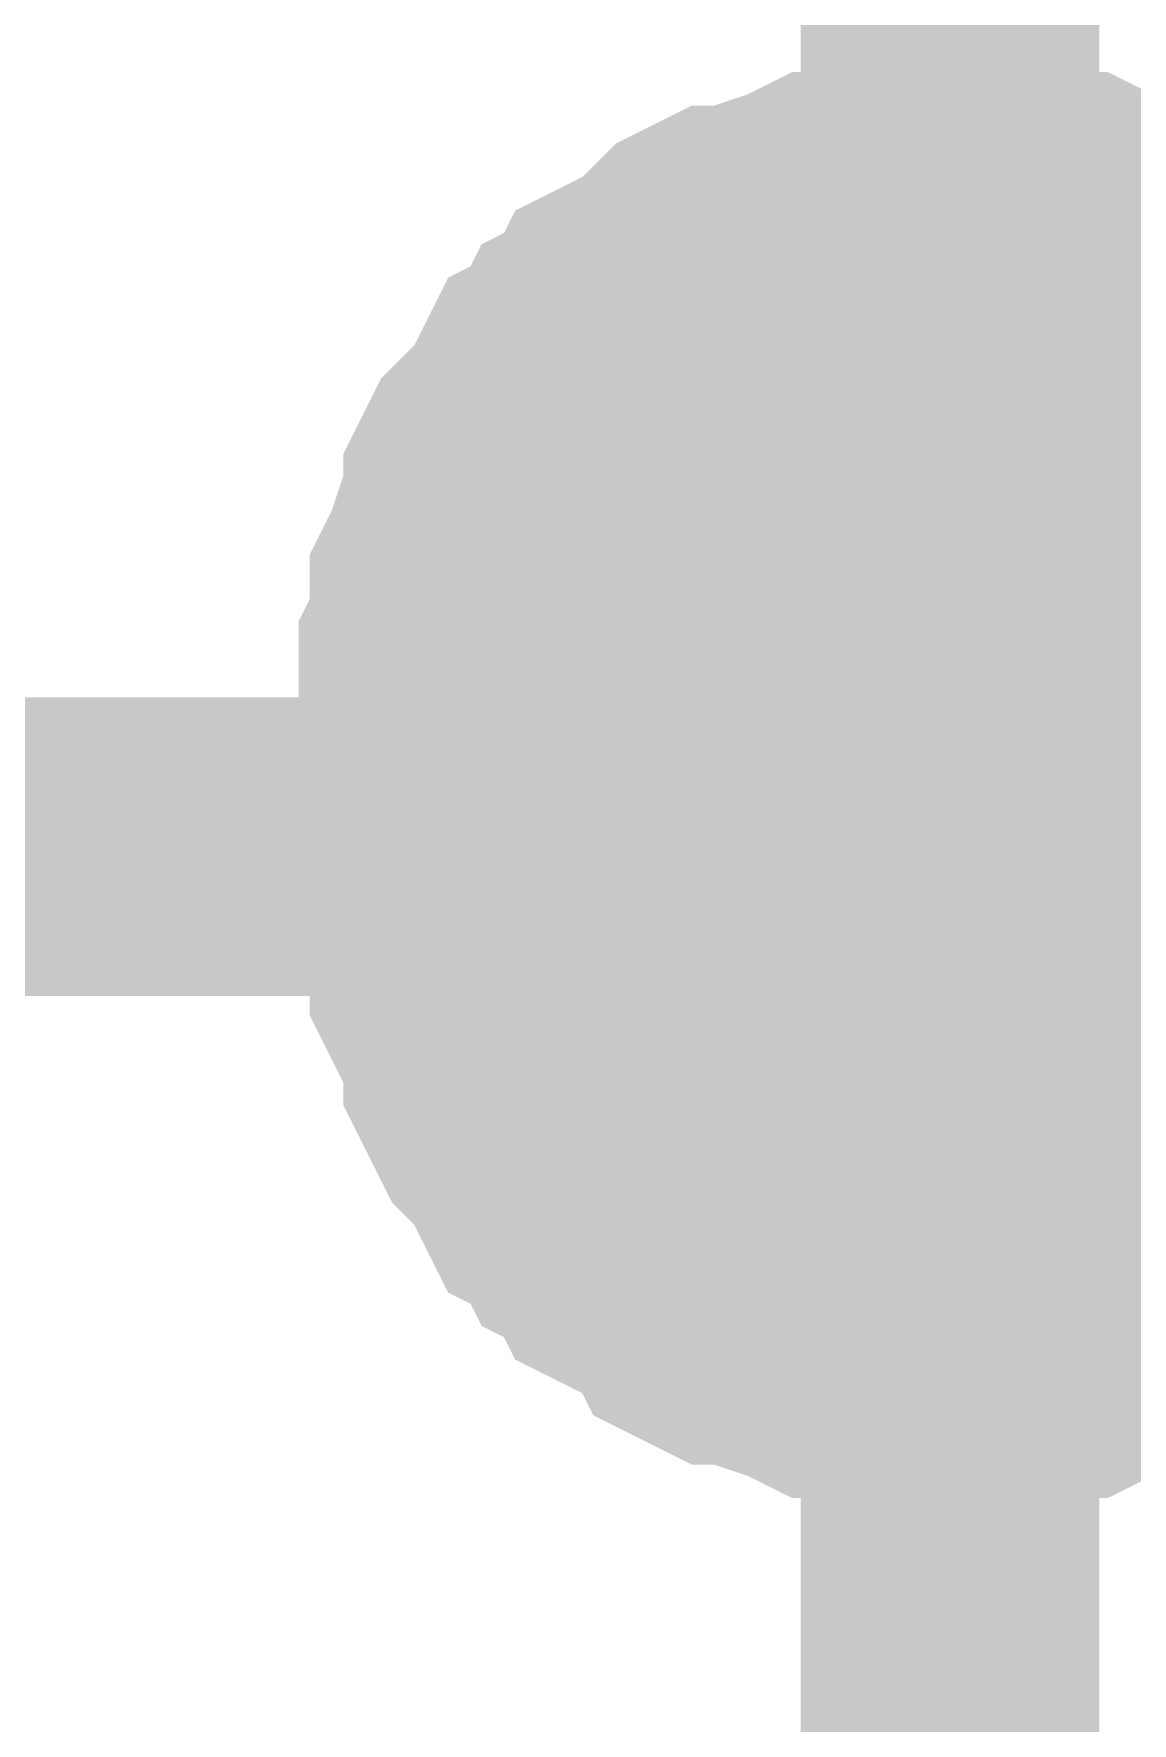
# Model space of a CAD drawing. Header units: millimetres. Extents: x 0 to 800, y 0 to 567.
# Drawn here: x 247.185 to 248.288, y 236.122 to 237.817 of the extents above; entities that cross this region are included whole.
import ezdxf

# ---------------------------------------------------------------- set-up
doc = ezdxf.new("R2010")
doc.units = ezdxf.units.MM
doc.layers.add('Sheet', color=255, linetype='Continuous')

msp = doc.modelspace()

# ---------------------------------------------------------------- linework, layer by layer
at = {"layer": 'Sheet'}
for points, const_width in [([(248.1049, 237.1357), (248.1049, 258.0562), (239.7836, 258.0562)], 0.2997), ([(248.1049, 237.1357), (260.0997, 237.1357), (260.0997, 246.5992)], 0.2997), ([(247.6009, 237.1357), (247.6009, 237.1581), (247.6009, 237.1917), (247.6121, 237.2141), (247.6121, 237.2365), (247.6121, 237.2589), (247.6233, 237.2813), (247.6345, 237.3149), (247.6457, 237.3373), (247.6457, 237.3597), (247.6569, 237.3821), (247.6681, 237.3933), (247.6905, 237.4157), (247.7017, 237.4381), (247.7129, 237.4605), (247.7353, 237.4717), (247.7465, 237.4941), (247.7689, 237.5053), (247.7801, 237.5277), (247.8025, 237.5389), (247.8249, 237.5501), (247.8473, 237.5725), (247.8585, 237.5837), (247.8809, 237.5949), (247.9033, 237.5949), (247.9257, 237.6061), (247.9593, 237.6173), (247.9817, 237.6285), (248.0041, 237.6285), (248.0265, 237.6285), (248.0489, 237.6397), (248.0825, 237.6397), (248.1049, 237.6397)], 0.2997), ([(247.6009, 237.1357), (247.6009, 237.1581), (247.6009, 237.1917), (247.6121, 237.2141), (247.6121, 237.2365), (247.6121, 237.2589), (247.6233, 237.2813), (247.6345, 237.3149), (247.6457, 237.3373), (247.6457, 237.3597), (247.6569, 237.3821), (247.6681, 237.3933), (247.6905, 237.4157), (247.7017, 237.4381), (247.7129, 237.4605), (247.7353, 237.4717), (247.7465, 237.4941), (247.7689, 237.5053), (247.7801, 237.5277), (247.8025, 237.5389), (247.8249, 237.5501), (247.8473, 237.5725), (247.8585, 237.5837), (247.8809, 237.5949), (247.9033, 237.5949), (247.9257, 237.6061), (247.9593, 237.6173), (247.9817, 237.6285), (248.0041, 237.6285), (248.0265, 237.6285), (248.0489, 237.6397), (248.0825, 237.6397), (248.1049, 237.6397)], 0.2997), ([(247.6009, 237.1357), (247.6009, 237.1581), (247.6009, 237.1917), (247.6121, 237.2141), (247.6121, 237.2365), (247.6121, 237.2589), (247.6233, 237.2813), (247.6345, 237.3149), (247.6457, 237.3373), (247.6457, 237.3597), (247.6569, 237.3821), (247.6681, 237.3933), (247.6905, 237.4157), (247.7017, 237.4381), (247.7129, 237.4605), (247.7353, 237.4717), (247.7465, 237.4941), (247.7689, 237.5053), (247.7801, 237.5277), (247.8025, 237.5389), (247.8249, 237.5501), (247.8473, 237.5725), (247.8585, 237.5837), (247.8809, 237.5949), (247.9033, 237.5949), (247.9257, 237.6061), (247.9593, 237.6173), (247.9817, 237.6285), (248.0041, 237.6285), (248.0265, 237.6285), (248.0489, 237.6397), (248.0825, 237.6397), (248.1049, 237.6397)], 0.2997), ([(247.6009, 237.1357), (247.6009, 237.1581), (247.6009, 237.1917), (247.6121, 237.2141), (247.6121, 237.2365), (247.6121, 237.2589), (247.6233, 237.2813), (247.6345, 237.3149), (247.6457, 237.3373), (247.6457, 237.3597), (247.6569, 237.3821), (247.6681, 237.3933), (247.6905, 237.4157), (247.7017, 237.4381), (247.7129, 237.4605), (247.7353, 237.4717), (247.7465, 237.4941), (247.7689, 237.5053), (247.7801, 237.5277), (247.8025, 237.5389), (247.8249, 237.5501), (247.8473, 237.5725), (247.8585, 237.5837), (247.8809, 237.5949), (247.9033, 237.5949), (247.9257, 237.6061), (247.9593, 237.6173), (247.9817, 237.6285), (248.0041, 237.6285), (248.0265, 237.6285), (248.0489, 237.6397), (248.0825, 237.6397), (248.1049, 237.6397)], 0.2997), ([(247.6009, 237.1357), (247.6009, 237.1581), (247.6009, 237.1917), (247.6121, 237.2141), (247.6121, 237.2365), (247.6121, 237.2589), (247.6233, 237.2813), (247.6345, 237.3149), (247.6457, 237.3373), (247.6457, 237.3597), (247.6569, 237.3821), (247.6681, 237.3933), (247.6905, 237.4157), (247.7017, 237.4381), (247.7129, 237.4605), (247.7353, 237.4717), (247.7465, 237.4941), (247.7689, 237.5053), (247.7801, 237.5277), (247.8025, 237.5389), (247.8249, 237.5501), (247.8473, 237.5725), (247.8585, 237.5837), (247.8809, 237.5949), (247.9033, 237.5949), (247.9257, 237.6061), (247.9593, 237.6173), (247.9817, 237.6285), (248.0041, 237.6285), (248.0265, 237.6285), (248.0489, 237.6397), (248.0825, 237.6397), (248.1049, 237.6397)], 0.2997), ([(247.6009, 237.1357), (247.6009, 237.1581), (247.6009, 237.1917), (247.6121, 237.2141), (247.6121, 237.2365), (247.6121, 237.2589), (247.6233, 237.2813), (247.6345, 237.3149), (247.6457, 237.3373), (247.6457, 237.3597), (247.6569, 237.3821), (247.6681, 237.3933), (247.6905, 237.4157), (247.7017, 237.4381), (247.7129, 237.4605), (247.7353, 237.4717), (247.7465, 237.4941), (247.7689, 237.5053), (247.7801, 237.5277), (247.8025, 237.5389), (247.8249, 237.5501), (247.8473, 237.5725), (247.8585, 237.5837), (247.8809, 237.5949), (247.9033, 237.5949), (247.9257, 237.6061), (247.9593, 237.6173), (247.9817, 237.6285), (248.0041, 237.6285), (248.0265, 237.6285), (248.0489, 237.6397), (248.0825, 237.6397), (248.1049, 237.6397)], 0.2997), ([(248.1049, 237.6397), (248.1049, 237.6397)], 0.2997), ([(248.1049, 237.6397), (248.1273, 237.6397), (248.1609, 237.6397), (248.1833, 237.6285), (248.2057, 237.6285), (248.2281, 237.6285), (248.2505, 237.6173), (248.2841, 237.6061), (248.3065, 237.5949), (248.3289, 237.5949), (248.3513, 237.5837), (248.3625, 237.5725), (248.3849, 237.5501), (248.4073, 237.5389), (248.4297, 237.5277), (248.4409, 237.5053)], 0.2997), ([(248.1049, 237.6397), (248.1049, 237.6397)], 0.2997), ([(248.1049, 237.6397), (248.1273, 237.6397), (248.1609, 237.6397), (248.1833, 237.6285), (248.2057, 237.6285), (248.2281, 237.6285), (248.2505, 237.6173), (248.2841, 237.6061), (248.3065, 237.5949), (248.3289, 237.5949), (248.3513, 237.5837), (248.3625, 237.5725), (248.3849, 237.5501), (248.4073, 237.5389), (248.4297, 237.5277), (248.4409, 237.5053)], 0.2997), ([(248.1049, 237.6397), (248.1049, 237.6397)], 0.2997), ([(248.1049, 237.6397), (248.1273, 237.6397), (248.1609, 237.6397), (248.1833, 237.6285), (248.2057, 237.6285), (248.2281, 237.6285), (248.2505, 237.6173), (248.2841, 237.6061), (248.3065, 237.5949), (248.3289, 237.5949), (248.3513, 237.5837), (248.3625, 237.5725), (248.3849, 237.5501), (248.4073, 237.5389), (248.4297, 237.5277), (248.4409, 237.5053)], 0.2997), ([(248.1049, 237.6397), (248.1049, 237.6397)], 0.2997), ([(248.1049, 237.6397), (248.1273, 237.6397), (248.1609, 237.6397), (248.1833, 237.6285), (248.2057, 237.6285), (248.2281, 237.6285), (248.2505, 237.6173), (248.2841, 237.6061), (248.3065, 237.5949), (248.3289, 237.5949), (248.3513, 237.5837), (248.3625, 237.5725), (248.3849, 237.5501), (248.4073, 237.5389), (248.4297, 237.5277), (248.4409, 237.5053)], 0.2997), ([(248.1049, 237.6397), (248.1049, 237.6397)], 0.2997), ([(248.1049, 237.6397), (248.1273, 237.6397), (248.1609, 237.6397), (248.1833, 237.6285), (248.2057, 237.6285), (248.2281, 237.6285), (248.2505, 237.6173), (248.2841, 237.6061), (248.3065, 237.5949), (248.3289, 237.5949), (248.3513, 237.5837), (248.3625, 237.5725), (248.3849, 237.5501), (248.4073, 237.5389), (248.4297, 237.5277), (248.4409, 237.5053)], 0.2997), ([(248.1049, 237.6397), (248.1049, 237.6397)], 0.2997), ([(248.1049, 237.6397), (248.1273, 237.6397), (248.1609, 237.6397), (248.1833, 237.6285), (248.2057, 237.6285), (248.2281, 237.6285), (248.2505, 237.6173), (248.2841, 237.6061), (248.3065, 237.5949), (248.3289, 237.5949), (248.3513, 237.5837), (248.3625, 237.5725), (248.3849, 237.5501), (248.4073, 237.5389), (248.4297, 237.5277), (248.4409, 237.5053)], 0.2997), ([(247.6009, 237.1357), (247.6009, 237.1581), (247.6009, 237.1917), (247.6121, 237.2141), (247.6121, 237.2365), (247.6121, 237.2589), (247.6233, 237.2813), (247.6345, 237.3149), (247.6457, 237.3373), (247.6457, 237.3597), (247.6569, 237.3821), (247.6681, 237.3933), (247.6905, 237.4157), (247.7017, 237.4381), (247.7129, 237.4605), (247.7353, 237.4717), (247.7465, 237.4941), (247.7689, 237.5053), (247.7801, 237.5277), (247.8025, 237.5389), (247.8249, 237.5501), (247.8473, 237.5725), (247.8585, 237.5837), (247.8809, 237.5949), (247.9033, 237.5949), (247.9257, 237.6061), (247.9593, 237.6173), (247.9817, 237.6285), (248.0041, 237.6285), (248.0265, 237.6285), (248.0489, 237.6397), (248.0825, 237.6397), (248.1049, 237.6397)], 0.0991), ([(247.6009, 237.1357), (247.6009, 237.1581), (247.6009, 237.1917), (247.6121, 237.2141), (247.6121, 237.2365), (247.6121, 237.2589), (247.6233, 237.2813), (247.6345, 237.3149), (247.6457, 237.3373), (247.6457, 237.3597), (247.6569, 237.3821), (247.6681, 237.3933), (247.6905, 237.4157), (247.7017, 237.4381), (247.7129, 237.4605), (247.7353, 237.4717), (247.7465, 237.4941), (247.7689, 237.5053), (247.7801, 237.5277), (247.8025, 237.5389), (247.8249, 237.5501), (247.8473, 237.5725), (247.8585, 237.5837), (247.8809, 237.5949), (247.9033, 237.5949), (247.9257, 237.6061), (247.9593, 237.6173), (247.9817, 237.6285), (248.0041, 237.6285), (248.0265, 237.6285), (248.0489, 237.6397), (248.0825, 237.6397), (248.1049, 237.6397)], 0.0991), ([(247.6009, 237.1357), (247.6009, 237.1581), (247.6009, 237.1917), (247.6121, 237.2141), (247.6121, 237.2365), (247.6121, 237.2589), (247.6233, 237.2813), (247.6345, 237.3149), (247.6457, 237.3373), (247.6457, 237.3597), (247.6569, 237.3821), (247.6681, 237.3933), (247.6905, 237.4157), (247.7017, 237.4381), (247.7129, 237.4605), (247.7353, 237.4717), (247.7465, 237.4941), (247.7689, 237.5053), (247.7801, 237.5277), (247.8025, 237.5389), (247.8249, 237.5501), (247.8473, 237.5725), (247.8585, 237.5837), (247.8809, 237.5949), (247.9033, 237.5949), (247.9257, 237.6061), (247.9593, 237.6173), (247.9817, 237.6285), (248.0041, 237.6285), (248.0265, 237.6285), (248.0489, 237.6397), (248.0825, 237.6397), (248.1049, 237.6397)], 0.0991), ([(247.6009, 237.1357), (247.6009, 237.1581), (247.6009, 237.1917), (247.6121, 237.2141), (247.6121, 237.2365), (247.6121, 237.2589), (247.6233, 237.2813), (247.6345, 237.3149), (247.6457, 237.3373), (247.6457, 237.3597), (247.6569, 237.3821), (247.6681, 237.3933), (247.6905, 237.4157), (247.7017, 237.4381), (247.7129, 237.4605), (247.7353, 237.4717), (247.7465, 237.4941), (247.7689, 237.5053), (247.7801, 237.5277), (247.8025, 237.5389), (247.8249, 237.5501), (247.8473, 237.5725), (247.8585, 237.5837), (247.8809, 237.5949), (247.9033, 237.5949), (247.9257, 237.6061), (247.9593, 237.6173), (247.9817, 237.6285), (248.0041, 237.6285), (248.0265, 237.6285), (248.0489, 237.6397), (248.0825, 237.6397), (248.1049, 237.6397)], 0.0991), ([(247.6009, 237.1357), (247.6009, 237.1581), (247.6009, 237.1917), (247.6121, 237.2141), (247.6121, 237.2365), (247.6121, 237.2589), (247.6233, 237.2813), (247.6345, 237.3149), (247.6457, 237.3373), (247.6457, 237.3597), (247.6569, 237.3821), (247.6681, 237.3933), (247.6905, 237.4157), (247.7017, 237.4381), (247.7129, 237.4605), (247.7353, 237.4717), (247.7465, 237.4941), (247.7689, 237.5053), (247.7801, 237.5277), (247.8025, 237.5389), (247.8249, 237.5501), (247.8473, 237.5725), (247.8585, 237.5837), (247.8809, 237.5949), (247.9033, 237.5949), (247.9257, 237.6061), (247.9593, 237.6173), (247.9817, 237.6285), (248.0041, 237.6285), (248.0265, 237.6285), (248.0489, 237.6397), (248.0825, 237.6397), (248.1049, 237.6397)], 0.0991), ([(247.6009, 237.1357), (247.6009, 237.1581), (247.6009, 237.1917), (247.6121, 237.2141), (247.6121, 237.2365), (247.6121, 237.2589), (247.6233, 237.2813), (247.6345, 237.3149), (247.6457, 237.3373), (247.6457, 237.3597), (247.6569, 237.3821), (247.6681, 237.3933), (247.6905, 237.4157), (247.7017, 237.4381), (247.7129, 237.4605), (247.7353, 237.4717), (247.7465, 237.4941), (247.7689, 237.5053), (247.7801, 237.5277), (247.8025, 237.5389), (247.8249, 237.5501), (247.8473, 237.5725), (247.8585, 237.5837), (247.8809, 237.5949), (247.9033, 237.5949), (247.9257, 237.6061), (247.9593, 237.6173), (247.9817, 237.6285), (248.0041, 237.6285), (248.0265, 237.6285), (248.0489, 237.6397), (248.0825, 237.6397), (248.1049, 237.6397)], 0.0991), ([(248.1049, 237.6397), (248.1049, 237.6397)], 0.0991), ([(248.1049, 237.6397), (248.1273, 237.6397), (248.1609, 237.6397), (248.1833, 237.6285), (248.2057, 237.6285), (248.2281, 237.6285), (248.2505, 237.6173), (248.2841, 237.6061), (248.3065, 237.5949), (248.3289, 237.5949), (248.3513, 237.5837)], 0.0991), ([(248.1049, 237.6397), (248.1049, 237.6397)], 0.0991), ([(248.1049, 237.6397), (248.1273, 237.6397), (248.1609, 237.6397), (248.1833, 237.6285), (248.2057, 237.6285), (248.2281, 237.6285), (248.2505, 237.6173), (248.2841, 237.6061), (248.3065, 237.5949), (248.3289, 237.5949), (248.3513, 237.5837)], 0.0991), ([(248.1049, 237.6397), (248.1049, 237.6397)], 0.0991), ([(248.1049, 237.6397), (248.1273, 237.6397), (248.1609, 237.6397), (248.1833, 237.6285), (248.2057, 237.6285), (248.2281, 237.6285), (248.2505, 237.6173), (248.2841, 237.6061), (248.3065, 237.5949), (248.3289, 237.5949), (248.3513, 237.5837)], 0.0991), ([(248.1049, 237.6397), (248.1049, 237.6397)], 0.0991), ([(248.1049, 237.6397), (248.1273, 237.6397), (248.1609, 237.6397), (248.1833, 237.6285), (248.2057, 237.6285), (248.2281, 237.6285), (248.2505, 237.6173), (248.2841, 237.6061), (248.3065, 237.5949), (248.3289, 237.5949), (248.3513, 237.5837)], 0.0991), ([(248.1049, 237.6397), (248.1049, 237.6397)], 0.0991), ([(248.1049, 237.6397), (248.1273, 237.6397), (248.1609, 237.6397), (248.1833, 237.6285), (248.2057, 237.6285), (248.2281, 237.6285), (248.2505, 237.6173), (248.2841, 237.6061), (248.3065, 237.5949), (248.3289, 237.5949), (248.3513, 237.5837)], 0.0991), ([(248.1049, 237.6397), (248.1049, 237.6397)], 0.0991), ([(248.1049, 237.6397), (248.1273, 237.6397), (248.1609, 237.6397), (248.1833, 237.6285), (248.2057, 237.6285), (248.2281, 237.6285), (248.2505, 237.6173), (248.2841, 237.6061), (248.3065, 237.5949), (248.3289, 237.5949), (248.3513, 237.5837)], 0.0991), ([(247.6009, 237.0013), (247.6009, 237.0237), (247.6009, 237.0573), (247.6121, 237.0797), (247.6121, 237.1021), (247.6121, 237.1245), (247.6233, 237.1469), (247.6345, 237.1805), (247.6457, 237.2029), (247.6457, 237.2253), (247.6569, 237.2477), (247.6681, 237.2589), (247.6905, 237.2813), (247.7017, 237.3037), (247.7129, 237.3261), (247.7353, 237.3373), (247.7465, 237.3597), (247.7689, 237.3709), (247.7801, 237.3933), (247.8025, 237.4045), (247.8249, 237.4157), (247.8473, 237.4381), (247.8585, 237.4493), (247.8809, 237.4605), (247.9033, 237.4605), (247.9257, 237.4717), (247.9593, 237.4829), (247.9817, 237.4941), (248.0041, 237.4941), (248.0265, 237.4941), (248.0489, 237.5053), (248.0825, 237.5053), (248.1049, 237.5053)], 0.2997), ([(247.6009, 237.0013), (247.6009, 237.0237), (247.6009, 237.0573), (247.6121, 237.0797), (247.6121, 237.1021), (247.6121, 237.1245), (247.6233, 237.1469), (247.6345, 237.1805), (247.6457, 237.2029), (247.6457, 237.2253), (247.6569, 237.2477), (247.6681, 237.2589), (247.6905, 237.2813), (247.7017, 237.3037), (247.7129, 237.3261), (247.7353, 237.3373), (247.7465, 237.3597), (247.7689, 237.3709), (247.7801, 237.3933), (247.8025, 237.4045), (247.8249, 237.4157), (247.8473, 237.4381), (247.8585, 237.4493), (247.8809, 237.4605), (247.9033, 237.4605), (247.9257, 237.4717), (247.9593, 237.4829), (247.9817, 237.4941), (248.0041, 237.4941), (248.0265, 237.4941), (248.0489, 237.5053), (248.0825, 237.5053), (248.1049, 237.5053)], 0.2997), ([(247.6009, 237.0013), (247.6009, 237.0237), (247.6009, 237.0573), (247.6121, 237.0797), (247.6121, 237.1021), (247.6121, 237.1245), (247.6233, 237.1469), (247.6345, 237.1805), (247.6457, 237.2029), (247.6457, 237.2253), (247.6569, 237.2477), (247.6681, 237.2589), (247.6905, 237.2813), (247.7017, 237.3037), (247.7129, 237.3261), (247.7353, 237.3373), (247.7465, 237.3597), (247.7689, 237.3709), (247.7801, 237.3933), (247.8025, 237.4045), (247.8249, 237.4157), (247.8473, 237.4381), (247.8585, 237.4493), (247.8809, 237.4605), (247.9033, 237.4605), (247.9257, 237.4717), (247.9593, 237.4829), (247.9817, 237.4941), (248.0041, 237.4941), (248.0265, 237.4941), (248.0489, 237.5053), (248.0825, 237.5053), (248.1049, 237.5053)], 0.2997), ([(247.6009, 237.0013), (247.6009, 237.0237), (247.6009, 237.0573), (247.6121, 237.0797), (247.6121, 237.1021), (247.6121, 237.1245), (247.6233, 237.1469), (247.6345, 237.1805), (247.6457, 237.2029), (247.6457, 237.2253), (247.6569, 237.2477), (247.6681, 237.2589), (247.6905, 237.2813), (247.7017, 237.3037), (247.7129, 237.3261), (247.7353, 237.3373), (247.7465, 237.3597), (247.7689, 237.3709), (247.7801, 237.3933), (247.8025, 237.4045), (247.8249, 237.4157), (247.8473, 237.4381), (247.8585, 237.4493), (247.8809, 237.4605), (247.9033, 237.4605), (247.9257, 237.4717), (247.9593, 237.4829), (247.9817, 237.4941), (248.0041, 237.4941), (248.0265, 237.4941), (248.0489, 237.5053), (248.0825, 237.5053), (248.1049, 237.5053)], 0.2997), ([(248.1049, 237.5053), (248.1049, 237.5053)], 0.2997), ([(248.1049, 237.5053), (248.1273, 237.5053), (248.1609, 237.5053), (248.1833, 237.4941), (248.2057, 237.4941), (248.2281, 237.4941), (248.2505, 237.4829), (248.2841, 237.4717), (248.3065, 237.4605), (248.3289, 237.4605), (248.3513, 237.4493), (248.3625, 237.4381), (248.3849, 237.4157), (248.4073, 237.4045), (248.4297, 237.3933), (248.4409, 237.3709)], 0.2997), ([(248.1049, 237.5053), (248.1049, 237.5053)], 0.2997), ([(248.1049, 237.5053), (248.1273, 237.5053), (248.1609, 237.5053), (248.1833, 237.4941), (248.2057, 237.4941), (248.2281, 237.4941), (248.2505, 237.4829), (248.2841, 237.4717), (248.3065, 237.4605), (248.3289, 237.4605), (248.3513, 237.4493), (248.3625, 237.4381), (248.3849, 237.4157), (248.4073, 237.4045), (248.4297, 237.3933), (248.4409, 237.3709)], 0.2997), ([(248.1049, 237.5053), (248.1049, 237.5053)], 0.2997), ([(248.1049, 237.5053), (248.1273, 237.5053), (248.1609, 237.5053), (248.1833, 237.4941), (248.2057, 237.4941), (248.2281, 237.4941), (248.2505, 237.4829), (248.2841, 237.4717), (248.3065, 237.4605), (248.3289, 237.4605), (248.3513, 237.4493), (248.3625, 237.4381), (248.3849, 237.4157), (248.4073, 237.4045), (248.4297, 237.3933), (248.4409, 237.3709)], 0.2997), ([(248.1049, 237.5053), (248.1049, 237.5053)], 0.2997), ([(248.1049, 237.5053), (248.1273, 237.5053), (248.1609, 237.5053), (248.1833, 237.4941), (248.2057, 237.4941), (248.2281, 237.4941), (248.2505, 237.4829), (248.2841, 237.4717), (248.3065, 237.4605), (248.3289, 237.4605), (248.3513, 237.4493), (248.3625, 237.4381), (248.3849, 237.4157), (248.4073, 237.4045), (248.4297, 237.3933), (248.4409, 237.3709)], 0.2997), ([(247.6009, 237.0013), (247.6009, 237.0237), (247.6009, 237.0573), (247.6121, 237.0797), (247.6121, 237.1021), (247.6121, 237.1245), (247.6233, 237.1469), (247.6345, 237.1805), (247.6457, 237.2029), (247.6457, 237.2253), (247.6569, 237.2477), (247.6681, 237.2589), (247.6905, 237.2813), (247.7017, 237.3037), (247.7129, 237.3261), (247.7353, 237.3373), (247.7465, 237.3597), (247.7689, 237.3709), (247.7801, 237.3933), (247.8025, 237.4045), (247.8249, 237.4157), (247.8473, 237.4381), (247.8585, 237.4493), (247.8809, 237.4605), (247.9033, 237.4605), (247.9257, 237.4717), (247.9593, 237.4829), (247.9817, 237.4941), (248.0041, 237.4941), (248.0265, 237.4941), (248.0489, 237.5053), (248.0825, 237.5053), (248.1049, 237.5053)], 0.0991), ([(247.6009, 237.0013), (247.6009, 237.0237), (247.6009, 237.0573), (247.6121, 237.0797), (247.6121, 237.1021), (247.6121, 237.1245), (247.6233, 237.1469), (247.6345, 237.1805), (247.6457, 237.2029), (247.6457, 237.2253), (247.6569, 237.2477), (247.6681, 237.2589), (247.6905, 237.2813), (247.7017, 237.3037), (247.7129, 237.3261), (247.7353, 237.3373), (247.7465, 237.3597), (247.7689, 237.3709), (247.7801, 237.3933), (247.8025, 237.4045), (247.8249, 237.4157), (247.8473, 237.4381), (247.8585, 237.4493), (247.8809, 237.4605), (247.9033, 237.4605), (247.9257, 237.4717), (247.9593, 237.4829), (247.9817, 237.4941), (248.0041, 237.4941), (248.0265, 237.4941), (248.0489, 237.5053), (248.0825, 237.5053), (248.1049, 237.5053)], 0.0991), ([(247.6009, 237.0013), (247.6009, 237.0237), (247.6009, 237.0573), (247.6121, 237.0797), (247.6121, 237.1021), (247.6121, 237.1245), (247.6233, 237.1469), (247.6345, 237.1805), (247.6457, 237.2029), (247.6457, 237.2253), (247.6569, 237.2477), (247.6681, 237.2589), (247.6905, 237.2813), (247.7017, 237.3037), (247.7129, 237.3261), (247.7353, 237.3373), (247.7465, 237.3597), (247.7689, 237.3709), (247.7801, 237.3933), (247.8025, 237.4045), (247.8249, 237.4157), (247.8473, 237.4381), (247.8585, 237.4493), (247.8809, 237.4605), (247.9033, 237.4605), (247.9257, 237.4717), (247.9593, 237.4829), (247.9817, 237.4941), (248.0041, 237.4941), (248.0265, 237.4941), (248.0489, 237.5053), (248.0825, 237.5053), (248.1049, 237.5053)], 0.0991), ([(247.6009, 237.0013), (247.6009, 237.0237), (247.6009, 237.0573), (247.6121, 237.0797), (247.6121, 237.1021), (247.6121, 237.1245), (247.6233, 237.1469), (247.6345, 237.1805), (247.6457, 237.2029), (247.6457, 237.2253), (247.6569, 237.2477), (247.6681, 237.2589), (247.6905, 237.2813), (247.7017, 237.3037), (247.7129, 237.3261), (247.7353, 237.3373), (247.7465, 237.3597), (247.7689, 237.3709), (247.7801, 237.3933), (247.8025, 237.4045), (247.8249, 237.4157), (247.8473, 237.4381), (247.8585, 237.4493), (247.8809, 237.4605), (247.9033, 237.4605), (247.9257, 237.4717), (247.9593, 237.4829), (247.9817, 237.4941), (248.0041, 237.4941), (248.0265, 237.4941), (248.0489, 237.5053), (248.0825, 237.5053), (248.1049, 237.5053)], 0.0991), ([(248.1049, 237.5053), (248.1049, 237.5053)], 0.0991), ([(248.1049, 237.5053), (248.1273, 237.5053), (248.1609, 237.5053), (248.1833, 237.4941), (248.2057, 237.4941), (248.2281, 237.4941), (248.2505, 237.4829), (248.2841, 237.4717), (248.3065, 237.4605), (248.3289, 237.4605), (248.3513, 237.4493)], 0.0991), ([(248.1049, 237.5053), (248.1049, 237.5053)], 0.0991), ([(248.1049, 237.5053), (248.1273, 237.5053), (248.1609, 237.5053), (248.1833, 237.4941), (248.2057, 237.4941), (248.2281, 237.4941), (248.2505, 237.4829), (248.2841, 237.4717), (248.3065, 237.4605), (248.3289, 237.4605), (248.3513, 237.4493)], 0.0991), ([(248.1049, 237.5053), (248.1049, 237.5053)], 0.0991), ([(248.1049, 237.5053), (248.1273, 237.5053), (248.1609, 237.5053), (248.1833, 237.4941), (248.2057, 237.4941), (248.2281, 237.4941), (248.2505, 237.4829), (248.2841, 237.4717), (248.3065, 237.4605), (248.3289, 237.4605), (248.3513, 237.4493)], 0.0991), ([(248.1049, 237.5053), (248.1049, 237.5053)], 0.0991), ([(248.1049, 237.5053), (248.1273, 237.5053), (248.1609, 237.5053), (248.1833, 237.4941), (248.2057, 237.4941), (248.2281, 237.4941), (248.2505, 237.4829), (248.2841, 237.4717), (248.3065, 237.4605), (248.3289, 237.4605), (248.3513, 237.4493)], 0.0991), ([(248.1049, 236.6318), (248.0825, 236.6318), (248.0489, 236.6318), (248.0265, 236.643), (248.0041, 236.643), (247.9817, 236.643), (247.9593, 236.6542), (247.9257, 236.6654), (247.9033, 236.6766), (247.8809, 236.6766), (247.8585, 236.6878), (247.8473, 236.699), (247.8249, 236.7214), (247.8025, 236.7326), (247.7801, 236.7438), (247.7689, 236.7662), (247.7465, 236.7774), (247.7353, 236.7998), (247.7129, 236.811), (247.7017, 236.8334), (247.6905, 236.8558), (247.6681, 236.8782), (247.6569, 236.8894), (247.6457, 236.9118), (247.6457, 236.9341), (247.6345, 236.9565), (247.6233, 236.9901), (247.6121, 237.0125), (247.6121, 237.0349), (247.6121, 237.0573), (247.6009, 237.0797), (247.6009, 237.1133), (247.6009, 237.1357)], 0.2997), ([(247.6009, 237.1357), (247.6009, 237.1357)], 0.2997), ([(248.1049, 236.6318), (248.0825, 236.6318), (248.0489, 236.6318), (248.0265, 236.643), (248.0041, 236.643), (247.9817, 236.643), (247.9593, 236.6542), (247.9257, 236.6654), (247.9033, 236.6766), (247.8809, 236.6766), (247.8585, 236.6878), (247.8473, 236.699), (247.8249, 236.7214), (247.8025, 236.7326), (247.7801, 236.7438), (247.7689, 236.7662), (247.7465, 236.7774), (247.7353, 236.7998), (247.7129, 236.811), (247.7017, 236.8334), (247.6905, 236.8558), (247.6681, 236.8782), (247.6569, 236.8894), (247.6457, 236.9118), (247.6457, 236.9341), (247.6345, 236.9565), (247.6233, 236.9901), (247.6121, 237.0125), (247.6121, 237.0349), (247.6121, 237.0573), (247.6009, 237.0797), (247.6009, 237.1133), (247.6009, 237.1357)], 0.2997), ([(247.6009, 237.1357), (247.6009, 237.1357)], 0.2997), ([(248.1049, 236.6318), (248.0825, 236.6318), (248.0489, 236.6318), (248.0265, 236.643), (248.0041, 236.643), (247.9817, 236.643), (247.9593, 236.6542), (247.9257, 236.6654), (247.9033, 236.6766), (247.8809, 236.6766), (247.8585, 236.6878), (247.8473, 236.699), (247.8249, 236.7214), (247.8025, 236.7326), (247.7801, 236.7438), (247.7689, 236.7662), (247.7465, 236.7774), (247.7353, 236.7998), (247.7129, 236.811), (247.7017, 236.8334), (247.6905, 236.8558), (247.6681, 236.8782), (247.6569, 236.8894), (247.6457, 236.9118), (247.6457, 236.9341), (247.6345, 236.9565), (247.6233, 236.9901), (247.6121, 237.0125), (247.6121, 237.0349), (247.6121, 237.0573), (247.6009, 237.0797), (247.6009, 237.1133), (247.6009, 237.1357)], 0.2997), ([(247.6009, 237.1357), (247.6009, 237.1357)], 0.2997), ([(248.1049, 236.6318), (248.0825, 236.6318), (248.0489, 236.6318), (248.0265, 236.643), (248.0041, 236.643), (247.9817, 236.643), (247.9593, 236.6542), (247.9257, 236.6654), (247.9033, 236.6766), (247.8809, 236.6766), (247.8585, 236.6878), (247.8473, 236.699), (247.8249, 236.7214), (247.8025, 236.7326), (247.7801, 236.7438), (247.7689, 236.7662), (247.7465, 236.7774), (247.7353, 236.7998), (247.7129, 236.811), (247.7017, 236.8334), (247.6905, 236.8558), (247.6681, 236.8782), (247.6569, 236.8894), (247.6457, 236.9118), (247.6457, 236.9341), (247.6345, 236.9565), (247.6233, 236.9901), (247.6121, 237.0125), (247.6121, 237.0349), (247.6121, 237.0573), (247.6009, 237.0797), (247.6009, 237.1133), (247.6009, 237.1357)], 0.2997), ([(247.6009, 237.1357), (247.6009, 237.1357)], 0.2997), ([(248.1049, 236.6318), (248.0825, 236.6318), (248.0489, 236.6318), (248.0265, 236.643), (248.0041, 236.643), (247.9817, 236.643), (247.9593, 236.6542), (247.9257, 236.6654), (247.9033, 236.6766), (247.8809, 236.6766), (247.8585, 236.6878), (247.8473, 236.699), (247.8249, 236.7214), (247.8025, 236.7326), (247.7801, 236.7438), (247.7689, 236.7662), (247.7465, 236.7774), (247.7353, 236.7998), (247.7129, 236.811), (247.7017, 236.8334), (247.6905, 236.8558), (247.6681, 236.8782), (247.6569, 236.8894), (247.6457, 236.9118), (247.6457, 236.9341), (247.6345, 236.9565), (247.6233, 236.9901), (247.6121, 237.0125), (247.6121, 237.0349), (247.6121, 237.0573), (247.6009, 237.0797), (247.6009, 237.1133), (247.6009, 237.1357)], 0.2997), ([(247.6009, 237.1357), (247.6009, 237.1357)], 0.2997), ([(248.1049, 236.6318), (248.0825, 236.6318), (248.0489, 236.6318), (248.0265, 236.643), (248.0041, 236.643), (247.9817, 236.643), (247.9593, 236.6542), (247.9257, 236.6654), (247.9033, 236.6766), (247.8809, 236.6766), (247.8585, 236.6878), (247.8473, 236.699), (247.8249, 236.7214), (247.8025, 236.7326), (247.7801, 236.7438), (247.7689, 236.7662), (247.7465, 236.7774), (247.7353, 236.7998), (247.7129, 236.811), (247.7017, 236.8334), (247.6905, 236.8558), (247.6681, 236.8782), (247.6569, 236.8894), (247.6457, 236.9118), (247.6457, 236.9341), (247.6345, 236.9565), (247.6233, 236.9901), (247.6121, 237.0125), (247.6121, 237.0349), (247.6121, 237.0573), (247.6009, 237.0797), (247.6009, 237.1133), (247.6009, 237.1357)], 0.2997), ([(247.6009, 237.1357), (247.6009, 237.1357)], 0.2997), ([(248.1049, 227.4931), (248.1049, 237.0013), (248.1049, 237.1357)], 0.2997), ([(248.1049, 236.6318), (248.0825, 236.6318), (248.0489, 236.6318), (248.0265, 236.643), (248.0041, 236.643), (247.9817, 236.643), (247.9593, 236.6542), (247.9257, 236.6654), (247.9033, 236.6766), (247.8809, 236.6766), (247.8585, 236.6878), (247.8473, 236.699), (247.8249, 236.7214), (247.8025, 236.7326), (247.7801, 236.7438), (247.7689, 236.7662), (247.7465, 236.7774), (247.7353, 236.7998), (247.7129, 236.811), (247.7017, 236.8334), (247.6905, 236.8558), (247.6681, 236.8782), (247.6569, 236.8894), (247.6457, 236.9118), (247.6457, 236.9341), (247.6345, 236.9565), (247.6233, 236.9901), (247.6121, 237.0125), (247.6121, 237.0349), (247.6121, 237.0573), (247.6009, 237.0797), (247.6009, 237.1133), (247.6009, 237.1357)], 0.0991), ([(247.6009, 237.1357), (247.6009, 237.1357)], 0.0991), ([(248.1049, 236.6318), (248.0825, 236.6318), (248.0489, 236.6318), (248.0265, 236.643), (248.0041, 236.643), (247.9817, 236.643), (247.9593, 236.6542), (247.9257, 236.6654), (247.9033, 236.6766), (247.8809, 236.6766), (247.8585, 236.6878), (247.8473, 236.699), (247.8249, 236.7214), (247.8025, 236.7326), (247.7801, 236.7438), (247.7689, 236.7662), (247.7465, 236.7774), (247.7353, 236.7998), (247.7129, 236.811), (247.7017, 236.8334), (247.6905, 236.8558), (247.6681, 236.8782), (247.6569, 236.8894), (247.6457, 236.9118), (247.6457, 236.9341), (247.6345, 236.9565), (247.6233, 236.9901), (247.6121, 237.0125), (247.6121, 237.0349), (247.6121, 237.0573), (247.6009, 237.0797), (247.6009, 237.1133), (247.6009, 237.1357)], 0.0991), ([(247.6009, 237.1357), (247.6009, 237.1357)], 0.0991), ([(248.1049, 236.6318), (248.0825, 236.6318), (248.0489, 236.6318), (248.0265, 236.643), (248.0041, 236.643), (247.9817, 236.643), (247.9593, 236.6542), (247.9257, 236.6654), (247.9033, 236.6766), (247.8809, 236.6766), (247.8585, 236.6878), (247.8473, 236.699), (247.8249, 236.7214), (247.8025, 236.7326), (247.7801, 236.7438), (247.7689, 236.7662), (247.7465, 236.7774), (247.7353, 236.7998), (247.7129, 236.811), (247.7017, 236.8334), (247.6905, 236.8558), (247.6681, 236.8782), (247.6569, 236.8894), (247.6457, 236.9118), (247.6457, 236.9341), (247.6345, 236.9565), (247.6233, 236.9901), (247.6121, 237.0125), (247.6121, 237.0349), (247.6121, 237.0573), (247.6009, 237.0797), (247.6009, 237.1133), (247.6009, 237.1357)], 0.0991), ([(247.6009, 237.1357), (247.6009, 237.1357)], 0.0991), ([(248.1049, 236.6318), (248.0825, 236.6318), (248.0489, 236.6318), (248.0265, 236.643), (248.0041, 236.643), (247.9817, 236.643), (247.9593, 236.6542), (247.9257, 236.6654), (247.9033, 236.6766), (247.8809, 236.6766), (247.8585, 236.6878), (247.8473, 236.699), (247.8249, 236.7214), (247.8025, 236.7326), (247.7801, 236.7438), (247.7689, 236.7662), (247.7465, 236.7774), (247.7353, 236.7998), (247.7129, 236.811), (247.7017, 236.8334), (247.6905, 236.8558), (247.6681, 236.8782), (247.6569, 236.8894), (247.6457, 236.9118), (247.6457, 236.9341), (247.6345, 236.9565), (247.6233, 236.9901), (247.6121, 237.0125), (247.6121, 237.0349), (247.6121, 237.0573), (247.6009, 237.0797), (247.6009, 237.1133), (247.6009, 237.1357)], 0.0991), ([(247.6009, 237.1357), (247.6009, 237.1357)], 0.0991), ([(248.1049, 236.6318), (248.0825, 236.6318), (248.0489, 236.6318), (248.0265, 236.643), (248.0041, 236.643), (247.9817, 236.643), (247.9593, 236.6542), (247.9257, 236.6654), (247.9033, 236.6766), (247.8809, 236.6766), (247.8585, 236.6878), (247.8473, 236.699), (247.8249, 236.7214), (247.8025, 236.7326), (247.7801, 236.7438), (247.7689, 236.7662), (247.7465, 236.7774), (247.7353, 236.7998), (247.7129, 236.811), (247.7017, 236.8334), (247.6905, 236.8558), (247.6681, 236.8782), (247.6569, 236.8894), (247.6457, 236.9118), (247.6457, 236.9341), (247.6345, 236.9565), (247.6233, 236.9901), (247.6121, 237.0125), (247.6121, 237.0349), (247.6121, 237.0573), (247.6009, 237.0797), (247.6009, 237.1133), (247.6009, 237.1357)], 0.0991), ([(247.6009, 237.1357), (247.6009, 237.1357)], 0.0991), ([(248.1049, 236.6318), (248.0825, 236.6318), (248.0489, 236.6318), (248.0265, 236.643), (248.0041, 236.643), (247.9817, 236.643), (247.9593, 236.6542), (247.9257, 236.6654), (247.9033, 236.6766), (247.8809, 236.6766), (247.8585, 236.6878), (247.8473, 236.699), (247.8249, 236.7214), (247.8025, 236.7326), (247.7801, 236.7438), (247.7689, 236.7662), (247.7465, 236.7774), (247.7353, 236.7998), (247.7129, 236.811), (247.7017, 236.8334), (247.6905, 236.8558), (247.6681, 236.8782), (247.6569, 236.8894), (247.6457, 236.9118), (247.6457, 236.9341), (247.6345, 236.9565), (247.6233, 236.9901), (247.6121, 237.0125), (247.6121, 237.0349), (247.6121, 237.0573), (247.6009, 237.0797), (247.6009, 237.1133), (247.6009, 237.1357)], 0.0991), ([(247.6009, 237.1357), (247.6009, 237.1357)], 0.0991), ([(242.5051, 237.0013), (248.1049, 237.0013)], 0.2997), ([(248.1049, 236.4862), (248.0825, 236.4862), (248.0489, 236.4862), (248.0265, 236.4974), (248.0041, 236.4974), (247.9817, 236.4974), (247.9593, 236.5086), (247.9257, 236.5198), (247.9033, 236.531), (247.8809, 236.531), (247.8585, 236.5422), (247.8473, 236.5646), (247.8249, 236.5758), (247.8025, 236.587), (247.7801, 236.5982), (247.7689, 236.6206), (247.7465, 236.6318), (247.7353, 236.6542), (247.7129, 236.6654), (247.7017, 236.6878), (247.6905, 236.7102), (247.6681, 236.7326), (247.6569, 236.755), (247.6457, 236.7774), (247.6457, 236.7998), (247.6345, 236.8222), (247.6233, 236.8446), (247.6121, 236.867), (247.6121, 236.9006), (247.6121, 236.9229), (247.6009, 236.9453), (247.6009, 236.9789), (247.6009, 237.0013)], 0.2997), ([(247.6009, 237.0013), (247.6009, 237.0013)], 0.2997), ([(248.1049, 236.4862), (248.0825, 236.4862), (248.0489, 236.4862), (248.0265, 236.4974), (248.0041, 236.4974), (247.9817, 236.4974), (247.9593, 236.5086), (247.9257, 236.5198), (247.9033, 236.531), (247.8809, 236.531), (247.8585, 236.5422), (247.8473, 236.5646), (247.8249, 236.5758), (247.8025, 236.587), (247.7801, 236.5982), (247.7689, 236.6206), (247.7465, 236.6318), (247.7353, 236.6542), (247.7129, 236.6654), (247.7017, 236.6878), (247.6905, 236.7102), (247.6681, 236.7326), (247.6569, 236.755), (247.6457, 236.7774), (247.6457, 236.7998), (247.6345, 236.8222), (247.6233, 236.8446), (247.6121, 236.867), (247.6121, 236.9006), (247.6121, 236.9229), (247.6009, 236.9453), (247.6009, 236.9789), (247.6009, 237.0013)], 0.2997), ([(247.6009, 237.0013), (247.6009, 237.0013)], 0.2997), ([(248.1049, 236.4862), (248.0825, 236.4862), (248.0489, 236.4862), (248.0265, 236.4974), (248.0041, 236.4974), (247.9817, 236.4974), (247.9593, 236.5086), (247.9257, 236.5198), (247.9033, 236.531), (247.8809, 236.531), (247.8585, 236.5422), (247.8473, 236.5646), (247.8249, 236.5758), (247.8025, 236.587), (247.7801, 236.5982), (247.7689, 236.6206), (247.7465, 236.6318), (247.7353, 236.6542), (247.7129, 236.6654), (247.7017, 236.6878), (247.6905, 236.7102), (247.6681, 236.7326), (247.6569, 236.755), (247.6457, 236.7774), (247.6457, 236.7998), (247.6345, 236.8222), (247.6233, 236.8446), (247.6121, 236.867), (247.6121, 236.9006), (247.6121, 236.9229), (247.6009, 236.9453), (247.6009, 236.9789), (247.6009, 237.0013)], 0.2997), ([(247.6009, 237.0013), (247.6009, 237.0013)], 0.2997), ([(248.1049, 236.4862), (248.0825, 236.4862), (248.0489, 236.4862), (248.0265, 236.4974), (248.0041, 236.4974), (247.9817, 236.4974), (247.9593, 236.5086), (247.9257, 236.5198), (247.9033, 236.531), (247.8809, 236.531), (247.8585, 236.5422), (247.8473, 236.5646), (247.8249, 236.5758), (247.8025, 236.587), (247.7801, 236.5982), (247.7689, 236.6206), (247.7465, 236.6318), (247.7353, 236.6542), (247.7129, 236.6654), (247.7017, 236.6878), (247.6905, 236.7102), (247.6681, 236.7326), (247.6569, 236.755), (247.6457, 236.7774), (247.6457, 236.7998), (247.6345, 236.8222), (247.6233, 236.8446), (247.6121, 236.867), (247.6121, 236.9006), (247.6121, 236.9229), (247.6009, 236.9453), (247.6009, 236.9789), (247.6009, 237.0013)], 0.2997), ([(247.6009, 237.0013), (247.6009, 237.0013)], 0.2997), ([(248.1049, 236.4862), (248.0825, 236.4862), (248.0489, 236.4862), (248.0265, 236.4974), (248.0041, 236.4974), (247.9817, 236.4974), (247.9593, 236.5086), (247.9257, 236.5198), (247.9033, 236.531), (247.8809, 236.531), (247.8585, 236.5422), (247.8473, 236.5646), (247.8249, 236.5758), (247.8025, 236.587), (247.7801, 236.5982), (247.7689, 236.6206), (247.7465, 236.6318), (247.7353, 236.6542), (247.7129, 236.6654), (247.7017, 236.6878), (247.6905, 236.7102), (247.6681, 236.7326), (247.6569, 236.755), (247.6457, 236.7774), (247.6457, 236.7998), (247.6345, 236.8222), (247.6233, 236.8446), (247.6121, 236.867), (247.6121, 236.9006), (247.6121, 236.9229), (247.6009, 236.9453), (247.6009, 236.9789), (247.6009, 237.0013)], 0.0991), ([(247.6009, 237.0013), (247.6009, 237.0013)], 0.0991), ([(248.1049, 236.4862), (248.0825, 236.4862), (248.0489, 236.4862), (248.0265, 236.4974), (248.0041, 236.4974), (247.9817, 236.4974), (247.9593, 236.5086), (247.9257, 236.5198), (247.9033, 236.531), (247.8809, 236.531), (247.8585, 236.5422), (247.8473, 236.5646), (247.8249, 236.5758), (247.8025, 236.587), (247.7801, 236.5982), (247.7689, 236.6206), (247.7465, 236.6318), (247.7353, 236.6542), (247.7129, 236.6654), (247.7017, 236.6878), (247.6905, 236.7102), (247.6681, 236.7326), (247.6569, 236.755), (247.6457, 236.7774), (247.6457, 236.7998), (247.6345, 236.8222), (247.6233, 236.8446), (247.6121, 236.867), (247.6121, 236.9006), (247.6121, 236.9229), (247.6009, 236.9453), (247.6009, 236.9789), (247.6009, 237.0013)], 0.0991), ([(247.6009, 237.0013), (247.6009, 237.0013)], 0.0991), ([(248.1049, 236.4862), (248.0825, 236.4862), (248.0489, 236.4862), (248.0265, 236.4974), (248.0041, 236.4974), (247.9817, 236.4974), (247.9593, 236.5086), (247.9257, 236.5198), (247.9033, 236.531), (247.8809, 236.531), (247.8585, 236.5422), (247.8473, 236.5646), (247.8249, 236.5758), (247.8025, 236.587), (247.7801, 236.5982), (247.7689, 236.6206), (247.7465, 236.6318), (247.7353, 236.6542), (247.7129, 236.6654), (247.7017, 236.6878), (247.6905, 236.7102), (247.6681, 236.7326), (247.6569, 236.755), (247.6457, 236.7774), (247.6457, 236.7998), (247.6345, 236.8222), (247.6233, 236.8446), (247.6121, 236.867), (247.6121, 236.9006), (247.6121, 236.9229), (247.6009, 236.9453), (247.6009, 236.9789), (247.6009, 237.0013)], 0.0991), ([(247.6009, 237.0013), (247.6009, 237.0013)], 0.0991), ([(248.1049, 236.4862), (248.0825, 236.4862), (248.0489, 236.4862), (248.0265, 236.4974), (248.0041, 236.4974), (247.9817, 236.4974), (247.9593, 236.5086), (247.9257, 236.5198), (247.9033, 236.531), (247.8809, 236.531), (247.8585, 236.5422), (247.8473, 236.5646), (247.8249, 236.5758), (247.8025, 236.587), (247.7801, 236.5982), (247.7689, 236.6206), (247.7465, 236.6318), (247.7353, 236.6542), (247.7129, 236.6654), (247.7017, 236.6878), (247.6905, 236.7102), (247.6681, 236.7326), (247.6569, 236.755), (247.6457, 236.7774), (247.6457, 236.7998), (247.6345, 236.8222), (247.6233, 236.8446), (247.6121, 236.867), (247.6121, 236.9006), (247.6121, 236.9229), (247.6009, 236.9453), (247.6009, 236.9789), (247.6009, 237.0013)], 0.0991), ([(247.6009, 237.0013), (247.6009, 237.0013)], 0.0991), ([(248.4409, 236.7662), (248.4297, 236.7438), (248.4073, 236.7326), (248.3849, 236.7214), (248.3625, 236.699), (248.3513, 236.6878), (248.3289, 236.6766), (248.3065, 236.6766), (248.2841, 236.6654), (248.2505, 236.6542), (248.2281, 236.643), (248.2057, 236.643), (248.1833, 236.643), (248.1609, 236.6318), (248.1273, 236.6318), (248.1049, 236.6318)], 0.2997), ([(248.4409, 236.7662), (248.4297, 236.7438), (248.4073, 236.7326), (248.3849, 236.7214), (248.3625, 236.699), (248.3513, 236.6878), (248.3289, 236.6766), (248.3065, 236.6766), (248.2841, 236.6654), (248.2505, 236.6542), (248.2281, 236.643), (248.2057, 236.643), (248.1833, 236.643), (248.1609, 236.6318), (248.1273, 236.6318), (248.1049, 236.6318)], 0.2997), ([(248.4409, 236.7662), (248.4297, 236.7438), (248.4073, 236.7326), (248.3849, 236.7214), (248.3625, 236.699), (248.3513, 236.6878), (248.3289, 236.6766), (248.3065, 236.6766), (248.2841, 236.6654), (248.2505, 236.6542), (248.2281, 236.643), (248.2057, 236.643), (248.1833, 236.643), (248.1609, 236.6318), (248.1273, 236.6318), (248.1049, 236.6318)], 0.2997), ([(248.4409, 236.7662), (248.4297, 236.7438), (248.4073, 236.7326), (248.3849, 236.7214), (248.3625, 236.699), (248.3513, 236.6878), (248.3289, 236.6766), (248.3065, 236.6766), (248.2841, 236.6654), (248.2505, 236.6542), (248.2281, 236.643), (248.2057, 236.643), (248.1833, 236.643), (248.1609, 236.6318), (248.1273, 236.6318), (248.1049, 236.6318)], 0.2997), ([(248.4409, 236.7662), (248.4297, 236.7438), (248.4073, 236.7326), (248.3849, 236.7214), (248.3625, 236.699), (248.3513, 236.6878), (248.3289, 236.6766), (248.3065, 236.6766), (248.2841, 236.6654), (248.2505, 236.6542), (248.2281, 236.643), (248.2057, 236.643), (248.1833, 236.643), (248.1609, 236.6318), (248.1273, 236.6318), (248.1049, 236.6318)], 0.2997), ([(248.4409, 236.7662), (248.4297, 236.7438), (248.4073, 236.7326), (248.3849, 236.7214), (248.3625, 236.699), (248.3513, 236.6878), (248.3289, 236.6766), (248.3065, 236.6766), (248.2841, 236.6654), (248.2505, 236.6542), (248.2281, 236.643), (248.2057, 236.643), (248.1833, 236.643), (248.1609, 236.6318), (248.1273, 236.6318), (248.1049, 236.6318)], 0.2997), ([(248.4409, 236.6206), (248.4297, 236.5982), (248.4073, 236.587), (248.3849, 236.5758), (248.3625, 236.5646), (248.3513, 236.5422), (248.3289, 236.531), (248.3065, 236.531), (248.2841, 236.5198), (248.2505, 236.5086), (248.2281, 236.4974), (248.2057, 236.4974), (248.1833, 236.4974), (248.1609, 236.4862), (248.1273, 236.4862), (248.1049, 236.4862)], 0.2997), ([(248.4409, 236.6206), (248.4297, 236.5982), (248.4073, 236.587), (248.3849, 236.5758), (248.3625, 236.5646), (248.3513, 236.5422), (248.3289, 236.531), (248.3065, 236.531), (248.2841, 236.5198), (248.2505, 236.5086), (248.2281, 236.4974), (248.2057, 236.4974), (248.1833, 236.4974), (248.1609, 236.4862), (248.1273, 236.4862), (248.1049, 236.4862)], 0.2997), ([(248.4409, 236.6206), (248.4297, 236.5982), (248.4073, 236.587), (248.3849, 236.5758), (248.3625, 236.5646), (248.3513, 236.5422), (248.3289, 236.531), (248.3065, 236.531), (248.2841, 236.5198), (248.2505, 236.5086), (248.2281, 236.4974), (248.2057, 236.4974), (248.1833, 236.4974), (248.1609, 236.4862), (248.1273, 236.4862), (248.1049, 236.4862)], 0.2997), ([(248.4409, 236.6206), (248.4297, 236.5982), (248.4073, 236.587), (248.3849, 236.5758), (248.3625, 236.5646), (248.3513, 236.5422), (248.3289, 236.531), (248.3065, 236.531), (248.2841, 236.5198), (248.2505, 236.5086), (248.2281, 236.4974), (248.2057, 236.4974), (248.1833, 236.4974), (248.1609, 236.4862), (248.1273, 236.4862), (248.1049, 236.4862)], 0.2997), ([(248.3513, 236.6878), (248.3289, 236.6766), (248.3065, 236.6766), (248.2841, 236.6654), (248.2505, 236.6542), (248.2281, 236.643), (248.2057, 236.643), (248.1833, 236.643), (248.1609, 236.6318), (248.1273, 236.6318), (248.1049, 236.6318)], 0.0991), ([(248.3513, 236.6878), (248.3289, 236.6766), (248.3065, 236.6766), (248.2841, 236.6654), (248.2505, 236.6542), (248.2281, 236.643), (248.2057, 236.643), (248.1833, 236.643), (248.1609, 236.6318), (248.1273, 236.6318), (248.1049, 236.6318)], 0.0991), ([(248.3513, 236.6878), (248.3289, 236.6766), (248.3065, 236.6766), (248.2841, 236.6654), (248.2505, 236.6542), (248.2281, 236.643), (248.2057, 236.643), (248.1833, 236.643), (248.1609, 236.6318), (248.1273, 236.6318), (248.1049, 236.6318)], 0.0991), ([(248.3513, 236.6878), (248.3289, 236.6766), (248.3065, 236.6766), (248.2841, 236.6654), (248.2505, 236.6542), (248.2281, 236.643), (248.2057, 236.643), (248.1833, 236.643), (248.1609, 236.6318), (248.1273, 236.6318), (248.1049, 236.6318)], 0.0991), ([(248.3513, 236.6878), (248.3289, 236.6766), (248.3065, 236.6766), (248.2841, 236.6654), (248.2505, 236.6542), (248.2281, 236.643), (248.2057, 236.643), (248.1833, 236.643), (248.1609, 236.6318), (248.1273, 236.6318), (248.1049, 236.6318)], 0.0991), ([(248.3513, 236.6878), (248.3289, 236.6766), (248.3065, 236.6766), (248.2841, 236.6654), (248.2505, 236.6542), (248.2281, 236.643), (248.2057, 236.643), (248.1833, 236.643), (248.1609, 236.6318), (248.1273, 236.6318), (248.1049, 236.6318)], 0.0991), ([(248.3513, 236.5422), (248.3289, 236.531), (248.3065, 236.531), (248.2841, 236.5198), (248.2505, 236.5086), (248.2281, 236.4974), (248.2057, 236.4974), (248.1833, 236.4974), (248.1609, 236.4862), (248.1273, 236.4862), (248.1049, 236.4862)], 0.0991), ([(248.3513, 236.5422), (248.3289, 236.531), (248.3065, 236.531), (248.2841, 236.5198), (248.2505, 236.5086), (248.2281, 236.4974), (248.2057, 236.4974), (248.1833, 236.4974), (248.1609, 236.4862), (248.1273, 236.4862), (248.1049, 236.4862)], 0.0991), ([(248.3513, 236.5422), (248.3289, 236.531), (248.3065, 236.531), (248.2841, 236.5198), (248.2505, 236.5086), (248.2281, 236.4974), (248.2057, 236.4974), (248.1833, 236.4974), (248.1609, 236.4862), (248.1273, 236.4862), (248.1049, 236.4862)], 0.0991), ([(248.3513, 236.5422), (248.3289, 236.531), (248.3065, 236.531), (248.2841, 236.5198), (248.2505, 236.5086), (248.2281, 236.4974), (248.2057, 236.4974), (248.1833, 236.4974), (248.1609, 236.4862), (248.1273, 236.4862), (248.1049, 236.4862)], 0.0991)]:
    msp.add_lwpolyline(points, dxfattribs=dict(at, const_width=const_width))
at = {"layer": 'Sheet', "const_width": 0.508}
for points in [[(247.8446, 237.1392, 1), (248.3526, 237.1392, 1)], [(247.8446, 237.0001, 1), (248.3526, 237.0001, 1)]]:
    msp.add_lwpolyline(points, format="xyb", close=True, dxfattribs=at)

doc.saveas('drawing.dxf')
